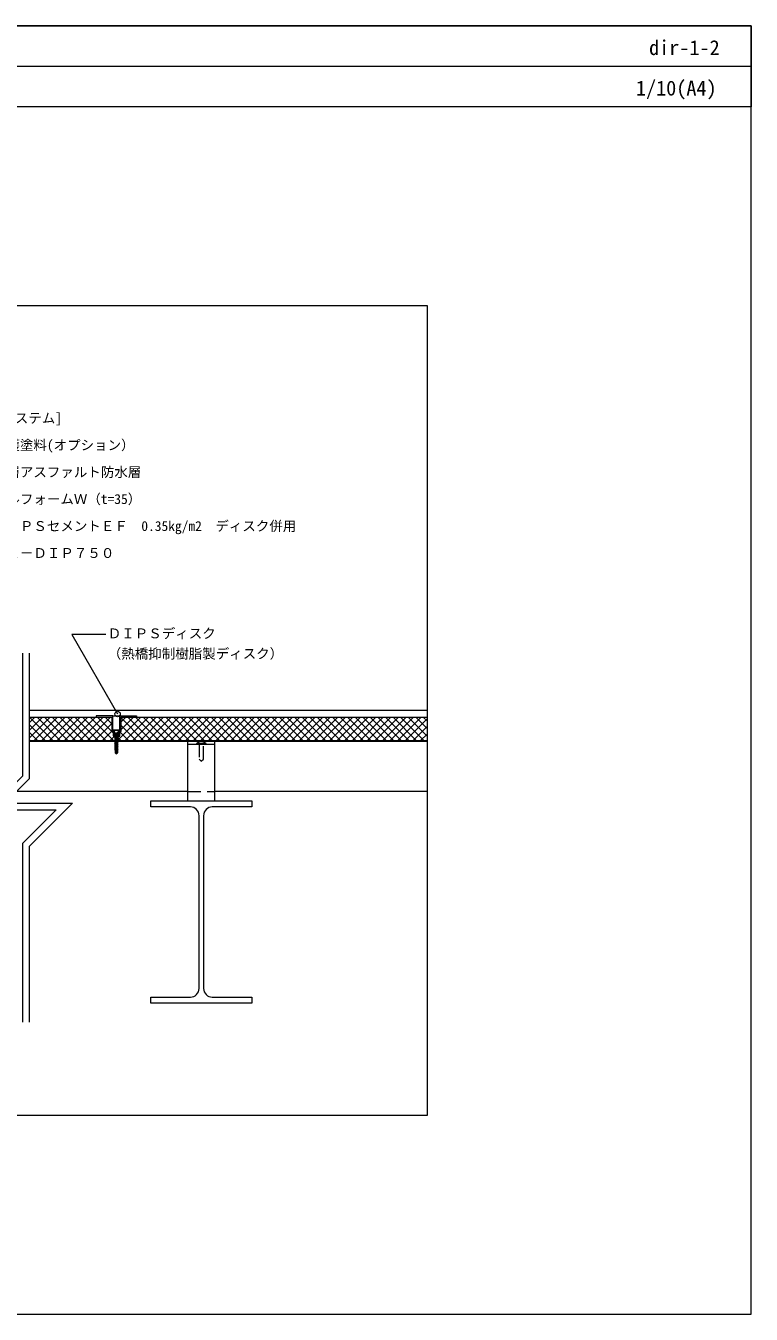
# Model space of a CAD drawing. Units: millimetres, scale not verified. Extents: x -1380 to 1380, y -955 to 955.
# Drawn here: x 305 to 1380, y -955 to 955 of the extents above; entities that cross this region are included whole.
import ezdxf
from ezdxf.enums import TextEntityAlignment as Align

# ---------------------------------------------------------------- set-up
doc = ezdxf.new("R2010")
doc.units = ezdxf.units.MM
doc.header["$LTSCALE"] = 3
doc.linetypes.add('USER2', pattern=[9.525, 6.35, -3.175])
for name, color, linetype, lineweight in [('0-0_0', 7, 'Continuous', 18), ('0-1_HATCH', 9, 'Continuous', 18), ('0-2_BOUSUI', 1, 'Continuous', 18), ('0-3_MOJI', 7, 'Continuous', 18), ('0-5_sunpo', 7, 'Continuous', 18), ('0-6_KANAMONO_SCREW', 4, 'Continuous', 18), ('0-7_dannnetu', 6, 'Continuous', 18), ('0-9_TEKKOTU', 7, 'Continuous', 18), ('0-B_dekki', 3, 'USER2', 18), ('0-D_ZATU', 6, 'Continuous', 18), ('0-E_WAKU', 7, 'Continuous', 18)]:
    doc.layers.add(name, color=color, linetype=linetype, lineweight=lineweight)
doc.styles.add('ＭＳ ゴシック', font='')
doc.styles.get('ＭＳ ゴシック').set_extended_font_data('MS Gothic')

msp = doc.modelspace()

# ---------------------------------------------------------------- linework, layer by layer
at = {"layer": '0-0_0'}
msp.add_line((-1380.125, 894.989), (1379.875, 894.989), dxfattribs=at)
msp.add_lwpolyline([(-900.125, -660.011), (899.875, -660.011), (899.875, 539.989), (-900.125, 539.989)], close=True, dxfattribs=at)
at = {"layer": '0-1_HATCH'}
for p, q in [((309.693, -78.515), (318.197, -70.011)), ((309.693, -89.74), (329.422, -70.011)), ((309.693, -100.965), (340.647, -70.011)), ((345.177, -105.011), (310.177, -70.011)), ((316.872, -105.011), (351.872, -70.011)), ((356.402, -105.011), (321.402, -70.011)), ((328.098, -105.011), (363.098, -70.011)), ((367.628, -105.011), (332.628, -70.011)), ((339.323, -105.011), (374.323, -70.011)), ((378.853, -105.011), (343.853, -70.011)), ((350.548, -105.011), (385.548, -70.011)), ((390.078, -105.011), (355.078, -70.011)), ((361.774, -105.011), (396.774, -70.011)), ((401.304, -105.011), (366.304, -70.011)), ((372.999, -105.011), (407.999, -70.011)), ((412.529, -105.011), (377.529, -70.011)), ((384.224, -105.011), (419.224, -70.011)), ((423.754, -105.011), (388.754, -70.011)), ((395.45, -105.011), (430.45, -70.011)), ((434.979, -105.011), (399.979, -70.011)), ((434.38, -93.186), (411.205, -70.011)), ((432.38, -79.961), (422.43, -70.011)), ((440.351, -105.011), (475.351, -70.011)), ((445.38, -77.531), (452.9, -70.011)), ((445.38, -88.757), (464.126, -70.011)), ((479.881, -105.011), (445.38, -70.51)), ((451.576, -105.011), (486.576, -70.011)), ((491.106, -105.011), (456.106, -70.011)), ((462.802, -105.011), (497.802, -70.011)), ((502.331, -105.011), (467.331, -70.011)), ((474.027, -105.011), (509.027, -70.011)), ((513.557, -105.011), (478.557, -70.011)), ((485.252, -105.011), (520.252, -70.011)), ((524.782, -105.011), (489.782, -70.011)), ((496.478, -105.011), (531.478, -70.011)), ((536.007, -105.011), (501.007, -70.011)), ((507.703, -105.011), (542.703, -70.011)), ((547.233, -105.011), (512.233, -70.011)), ((518.928, -105.011), (553.928, -70.011)), ((558.458, -105.011), (523.458, -70.011)), ((530.154, -105.011), (565.154, -70.011)), ((569.683, -105.011), (534.683, -70.011)), ((541.379, -105.011), (576.379, -70.011)), ((580.909, -105.011), (545.909, -70.011)), ((552.604, -105.011), (587.604, -70.011)), ((592.134, -105.011), (557.134, -70.011)), ((563.83, -105.011), (598.83, -70.011)), ((603.359, -105.011), (568.359, -70.011)), ((575.055, -105.011), (610.055, -70.011)), ((614.585, -105.011), (579.585, -70.011)), ((586.28, -105.011), (621.28, -70.011)), ((625.81, -105.011), (590.81, -70.011)), ((597.505, -105.011), (632.505, -70.011)), ((637.035, -105.011), (602.035, -70.011)), ((608.731, -105.011), (643.731, -70.011)), ((648.261, -105.011), (613.261, -70.011)), ((619.956, -105.011), (654.956, -70.011)), ((659.486, -105.011), (624.486, -70.011)), ((631.181, -105.011), (666.181, -70.011)), ((670.711, -105.011), (635.711, -70.011)), ((642.407, -105.011), (677.407, -70.011)), ((681.937, -105.011), (646.937, -70.011)), ((653.632, -105.011), (688.632, -70.011)), ((693.162, -105.011), (658.162, -70.011)), ((664.857, -105.011), (699.857, -70.011)), ((704.387, -105.011), (669.387, -70.011)), ((676.083, -105.011), (711.083, -70.011)), ((715.612, -105.011), (680.612, -70.011)), ((687.308, -105.011), (722.308, -70.011)), ((726.838, -105.011), (691.838, -70.011)), ((698.533, -105.011), (733.533, -70.011)), ((738.063, -105.011), (703.063, -70.011)), ((709.759, -105.011), (744.759, -70.011)), ((749.288, -105.011), (714.288, -70.011)), ((720.984, -105.011), (755.984, -70.011)), ((760.514, -105.011), (725.514, -70.011)), ((732.209, -105.011), (767.209, -70.011)), ((771.739, -105.011), (736.739, -70.011)), ((743.435, -105.011), (778.435, -70.011)), ((782.964, -105.011), (747.964, -70.011)), ((754.66, -105.011), (789.66, -70.011)), ((794.19, -105.011), (759.19, -70.011)), ((765.885, -105.011), (800.885, -70.011)), ((805.415, -105.011), (770.415, -70.011)), ((777.111, -105.011), (812.111, -70.011)), ((816.64, -105.011), (781.64, -70.011)), ((788.336, -105.011), (823.336, -70.011)), ((827.866, -105.011), (792.866, -70.011)), ((799.561, -105.011), (834.561, -70.011)), ((839.091, -105.011), (804.091, -70.011)), ((810.787, -105.011), (845.787, -70.011)), ((850.316, -105.011), (815.316, -70.011)), ((822.012, -105.011), (857.012, -70.011)), ((861.542, -105.011), (826.542, -70.011)), ((833.237, -105.011), (868.237, -70.011)), ((872.767, -105.011), (837.767, -70.011)), ((844.463, -105.011), (879.463, -70.011)), ((883.992, -105.011), (848.992, -70.011)), ((855.688, -105.011), (890.688, -70.011)), ((895.218, -105.011), (860.218, -70.011)), ((866.913, -105.011), (899.875, -72.049)), ((899.875, -98.443), (871.443, -70.011)), ((899.875, -87.217), (882.668, -70.011)), ((899.875, -75.992), (893.894, -70.011)), ((333.952, -105.011), (309.693, -80.752)), ((322.726, -105.011), (309.693, -91.977)), ((406.675, -105.011), (432.38, -79.306)), ((417.9, -105.011), (432.38, -90.531)), ((457.43, -105.011), (444.405, -91.986)), ((468.655, -105.011), (445.38, -81.735)), ((878.139, -105.011), (899.875, -83.275)), ((889.364, -105.011), (899.875, -94.5)), ((311.501, -105.011), (309.693, -103.203)), ((429.126, -105.011), (435.126, -99.011)), ((440.755, -99.561), (440.205, -99.011)), ((446.205, -105.011), (441.173, -99.979))]:
    msp.add_line(p, q, dxfattribs=at)
at = {"layer": '0-2_BOUSUI'}
msp.add_line((899.875, -60.011), (309.693, -60.011), dxfattribs=at)
at = {"layer": '0-3_MOJI'}
msp.add_lwpolyline([(423.204, 52.544), (372.766, 52.544), (440.752, -65.213)], dxfattribs=at)
msp.add_circle((440.752, -65.213), 4, dxfattribs=at)
at = {"layer": '0-5_sunpo'}
for points in [[(299.693, 24.981), (299.693, -157.307), (249.693, -207.307), (349.693, -207.307), (299.693, -257.307), (299.693, -522.212)], [(309.693, 24.981), (309.693, -161.449), (273.835, -197.307), (373.835, -197.307), (309.693, -261.449), (309.693, -522.212)]]:
    msp.add_lwpolyline(points, dxfattribs=at)
at = {"layer": '0-6_KANAMONO_SCREW'}
for p, q in [((433.88, -88.511), (443.88, -88.511)), ((433.88, -89.011), (433.88, -88.511)), ((433.88, -88.511), (443.88, -88.511)), ((433.88, -89.011), (433.88, -88.511)), ((433.88, -89.011), (436.3, -91.431)), ((433.88, -89.011), (436.3, -91.431)), ((436.03, -93.436), (437.03, -93.977)), ((436.03, -93.436), (437.03, -93.977)), ((436.03, -95.186), (437.03, -95.727)), ((436.03, -95.186), (437.03, -95.727)), ((436.88, -92.561), (436.818, -92.33)), ((436.88, -92.561), (436.818, -92.33)), ((436.88, -92.561), (437.03, -92.561)), ((436.88, -92.561), (437.03, -92.561)), ((437.03, -93.436), (440.73, -92.561)), ((437.03, -93.436), (437.03, -92.561)), ((437.03, -93.436), (440.73, -92.561)), ((437.03, -93.436), (437.03, -92.561)), ((437.03, -93.977), (437.03, -95.186)), ((437.03, -93.977), (437.03, -95.186)), ((437.03, -95.186), (440.73, -94.311)), ((437.03, -95.186), (440.73, -94.311)), ((441.73, -92.561), (440.73, -92.561)), ((441.73, -92.561), (440.73, -92.561)), ((440.73, -93.311), (440.73, -94.311)), ((440.73, -93.311), (440.73, -94.311)), ((441.73, -94.311), (440.73, -94.311)), ((441.73, -94.311), (440.73, -94.311)), ((440.73, -95.061), (440.73, -96.061)), ((440.73, -95.061), (440.73, -96.061)), ((440.88, -92.561), (440.942, -92.33)), ((440.88, -92.561), (440.942, -92.33)), ((443.88, -89.011), (443.88, -88.511)), ((443.88, -89.011), (443.88, -88.511)), ((436.03, -96.936), (437.03, -97.477)), ((436.03, -96.936), (437.03, -97.477)), ((436.03, -98.686), (437.03, -99.227)), ((436.03, -98.686), (437.03, -99.227)), ((436.03, -100.436), (437.03, -100.977)), ((436.03, -100.436), (437.03, -100.977)), ((436.03, -102.186), (437.03, -102.727)), ((436.03, -102.186), (437.03, -102.727)), ((436.03, -103.936), (437.03, -104.477)), ((436.03, -103.936), (437.03, -104.477)), ((436.03, -105.686), (437.03, -106.227)), ((436.03, -105.686), (437.03, -106.227)), ((436.03, -107.436), (437.03, -107.977)), ((436.03, -107.436), (437.03, -107.977)), ((436.03, -109.186), (437.03, -109.186)), ((436.03, -109.186), (437.03, -109.727)), ((436.03, -109.186), (437.03, -109.186)), ((436.03, -109.186), (437.03, -109.727)), ((436.03, -110.936), (437.03, -110.936)), ((436.03, -110.936), (437.03, -111.477)), ((436.03, -110.936), (437.03, -110.936)), ((436.03, -110.936), (437.03, -111.477)), ((436.03, -112.686), (437.03, -112.686)), ((436.03, -112.686), (437.03, -112.686)), ((436.03, -114.436), (437.03, -114.436)), ((436.03, -114.436), (437.03, -114.977)), ((436.03, -114.436), (437.03, -114.436)), ((436.03, -114.436), (437.03, -114.977)), ((437.03, -95.727), (437.03, -96.936)), ((437.03, -95.727), (437.03, -96.936)), ((437.03, -96.936), (440.73, -96.061)), ((437.03, -96.936), (440.73, -96.061)), ((437.03, -97.477), (440.73, -96.811)), ((437.03, -97.477), (440.73, -96.811)), ((437.03, -97.477), (437.03, -98.686)), ((437.03, -97.477), (437.03, -98.686)), ((437.03, -98.686), (440.73, -97.811)), ((437.03, -98.686), (440.73, -97.811)), ((437.03, -99.227), (437.03, -100.436)), ((437.03, -99.227), (437.03, -100.436)), ((437.03, -100.436), (440.73, -99.561)), ((437.03, -100.436), (440.73, -99.561)), ((437.03, -100.977), (437.03, -102.186)), ((437.03, -100.977), (437.03, -102.186)), ((437.03, -102.186), (440.73, -101.311)), ((437.03, -102.186), (440.73, -101.311)), ((437.03, -102.727), (437.03, -103.936)), ((437.03, -102.727), (437.03, -103.936)), ((437.03, -103.936), (440.73, -103.061)), ((437.03, -103.936), (440.73, -103.061)), ((437.03, -104.477), (437.03, -105.686)), ((437.03, -104.477), (437.03, -105.686)), ((437.03, -105.686), (440.73, -104.811)), ((437.03, -105.686), (440.73, -104.811)), ((437.03, -106.227), (437.03, -107.436)), ((437.03, -106.227), (437.03, -107.436)), ((437.03, -107.436), (440.73, -106.561)), ((437.03, -107.436), (440.73, -106.561)), ((437.03, -107.977), (437.03, -109.186)), ((437.03, -107.977), (437.03, -109.186)), ((437.03, -109.186), (441.73, -108.311)), ((437.03, -109.186), (440.73, -108.311)), ((437.03, -109.186), (441.73, -108.311)), ((437.03, -109.186), (440.73, -108.311)), ((437.03, -109.727), (440.73, -109.061)), ((437.03, -109.727), (440.73, -109.061)), ((437.03, -109.727), (437.03, -110.936)), ((437.03, -109.727), (437.03, -110.936)), ((437.03, -110.936), (441.73, -110.061)), ((437.03, -110.936), (440.73, -110.061)), ((437.03, -110.936), (441.73, -110.061)), ((437.03, -110.936), (440.73, -110.061)), ((437.03, -111.477), (440.73, -110.811)), ((437.03, -111.477), (440.73, -110.811)), ((437.03, -111.477), (437.03, -112.686)), ((437.03, -111.477), (437.03, -112.686)), ((437.03, -112.686), (441.73, -111.811)), ((437.03, -112.686), (440.73, -111.811)), ((437.03, -112.686), (441.73, -111.811)), ((437.03, -112.686), (440.73, -111.811)), ((437.03, -113.227), (437.03, -114.436)), ((437.03, -113.227), (437.03, -114.436)), ((437.03, -114.436), (441.73, -113.561)), ((437.03, -114.436), (440.73, -113.561)), ((437.03, -114.436), (441.73, -113.561)), ((437.03, -114.436), (440.73, -113.561)), ((437.03, -114.977), (440.73, -114.311)), ((437.03, -114.977), (440.73, -114.311)), ((440.73, -96.811), (441.73, -96.061)), ((441.73, -96.061), (440.73, -96.061)), ((440.73, -96.811), (441.73, -96.061)), ((441.73, -96.061), (440.73, -96.061)), ((440.73, -96.811), (440.73, -97.811)), ((440.73, -96.811), (440.73, -97.811)), ((441.73, -97.811), (440.73, -97.811)), ((441.73, -97.811), (440.73, -97.811)), ((440.73, -98.561), (440.73, -99.561)), ((440.73, -98.561), (440.73, -99.561)), ((441.73, -99.561), (440.73, -99.561)), ((441.73, -99.561), (440.73, -99.561)), ((440.73, -100.311), (440.73, -101.311)), ((440.73, -100.311), (440.73, -101.311)), ((441.73, -101.311), (440.73, -101.311)), ((441.73, -101.311), (440.73, -101.311)), ((440.73, -102.061), (440.73, -103.061)), ((440.73, -102.061), (440.73, -103.061)), ((441.73, -103.061), (440.73, -103.061)), ((441.73, -103.061), (440.73, -103.061)), ((440.73, -103.811), (440.73, -104.811)), ((440.73, -103.811), (440.73, -104.811)), ((441.73, -104.811), (440.73, -104.811)), ((441.73, -104.811), (440.73, -104.811)), ((440.73, -105.561), (440.73, -106.561)), ((440.73, -105.561), (440.73, -106.561)), ((441.73, -106.561), (440.73, -106.561)), ((441.73, -106.561), (440.73, -106.561)), ((440.73, -107.311), (440.73, -108.311)), ((440.73, -107.311), (440.73, -108.311)), ((441.73, -108.311), (440.73, -108.311)), ((440.73, -109.061), (441.73, -108.311)), ((441.73, -108.311), (440.73, -108.311)), ((440.73, -109.061), (441.73, -108.311)), ((440.73, -109.061), (440.73, -110.061)), ((440.73, -109.061), (440.73, -110.061)), ((441.73, -110.061), (440.73, -110.061)), ((440.73, -110.811), (441.73, -110.061)), ((441.73, -110.061), (440.73, -110.061)), ((440.73, -110.811), (441.73, -110.061)), ((440.73, -110.811), (440.73, -111.811)), ((440.73, -110.811), (440.73, -111.811)), ((441.73, -111.811), (440.73, -111.811)), ((440.73, -112.561), (441.73, -111.811)), ((441.73, -111.811), (440.73, -111.811)), ((440.73, -112.561), (441.73, -111.811)), ((441.73, -113.561), (440.73, -113.561)), ((440.73, -114.311), (441.73, -113.561)), ((441.73, -113.561), (440.73, -113.561)), ((440.73, -114.311), (441.73, -113.561)), ((440.73, -114.311), (440.73, -115.311)), ((440.73, -114.311), (440.73, -115.311)), ((436.03, -116.186), (437.03, -116.186)), ((436.03, -116.186), (437.03, -116.727)), ((436.03, -116.186), (437.03, -116.186)), ((436.03, -116.186), (437.03, -116.727)), ((436.03, -117.936), (437.03, -117.936)), ((436.03, -117.936), (437.03, -118.477)), ((436.03, -117.936), (437.03, -117.936)), ((436.03, -117.936), (437.03, -118.477)), ((436.648, -119.511), (437.448, -119.943)), ((436.648, -119.511), (437.448, -119.943)), ((437.03, -114.977), (437.03, -116.186)), ((437.03, -114.977), (437.03, -116.186)), ((437.03, -116.186), (441.73, -115.311)), ((437.03, -116.186), (440.73, -115.311)), ((437.03, -116.186), (441.73, -115.311)), ((437.03, -116.186), (440.73, -115.311)), ((437.03, -116.727), (440.73, -116.061)), ((437.03, -116.727), (440.73, -116.061)), ((437.03, -116.727), (437.03, -117.936)), ((437.03, -116.727), (437.03, -117.936)), ((437.03, -117.936), (441.73, -117.061)), ((437.03, -117.936), (440.73, -117.061)), ((437.03, -117.936), (441.73, -117.061)), ((437.03, -117.936), (440.73, -117.061)), ((437.03, -118.477), (440.73, -117.811)), ((437.03, -118.477), (440.73, -117.811)), ((437.03, -118.477), (437.448, -119.511)), ((437.03, -118.477), (437.448, -119.511)), ((437.13, -119.943), (437.13, -122.885)), ((437.13, -119.943), (440.63, -119.943)), ((437.13, -119.943), (437.13, -122.885)), ((437.13, -119.943), (440.63, -119.943)), ((438.88, -124.111), (437.13, -122.885)), ((438.88, -124.111), (437.13, -122.885)), ((437.448, -119.511), (441.208, -118.811)), ((437.448, -119.511), (441.208, -118.811)), ((437.448, -119.943), (440.408, -119.411)), ((437.448, -119.943), (440.408, -119.411)), ((438.88, -124.111), (438.139, -122.107)), ((438.88, -124.111), (438.139, -122.107)), ((438.88, -124.111), (440.63, -122.885)), ((438.88, -124.111), (440.63, -122.885)), ((440.73, -117.811), (440.408, -118.811)), ((440.73, -117.811), (440.408, -118.811)), ((440.408, -119.411), (440.408, -119.943)), ((440.408, -119.411), (440.408, -119.943)), ((441.73, -115.311), (440.73, -115.311)), ((440.73, -116.061), (441.73, -115.311)), ((441.73, -115.311), (440.73, -115.311)), ((440.73, -116.061), (441.73, -115.311)), ((440.73, -116.061), (440.73, -117.061)), ((440.73, -116.061), (440.73, -117.061)), ((441.73, -117.061), (440.73, -117.061)), ((440.73, -117.811), (441.73, -117.061)), ((441.73, -117.061), (440.73, -117.061)), ((440.73, -117.811), (441.73, -117.061))]:
    msp.add_line(p, q, dxfattribs=at)
for points in [[(433.88, -89.011), (443.88, -89.011), (441.46, -91.431)], [(433.88, -89.011), (443.88, -89.011), (441.46, -91.431)], [(436.03, -93.436), (437.03, -93.436), (441.73, -92.561)], [(436.03, -93.436), (437.03, -93.436), (441.73, -92.561)], [(436.03, -95.186), (437.03, -95.186), (441.73, -94.311)], [(436.03, -95.186), (437.03, -95.186), (441.73, -94.311)], [(437.03, -93.977), (440.73, -93.311), (441.73, -92.561)], [(437.03, -93.977), (440.73, -93.311), (441.73, -92.561)], [(437.03, -95.727), (440.73, -95.061), (441.73, -94.311)], [(437.03, -95.727), (440.73, -95.061), (441.73, -94.311)], [(436.03, -96.936), (437.03, -96.936), (441.73, -96.061)], [(436.03, -96.936), (437.03, -96.936), (441.73, -96.061)], [(436.03, -98.686), (437.03, -98.686), (441.73, -97.811)], [(436.03, -98.686), (437.03, -98.686), (441.73, -97.811)], [(436.03, -100.436), (437.03, -100.436), (441.73, -99.561)], [(436.03, -100.436), (437.03, -100.436), (441.73, -99.561)], [(436.03, -102.186), (437.03, -102.186), (441.73, -101.311)], [(436.03, -102.186), (437.03, -102.186), (441.73, -101.311)], [(436.03, -103.936), (437.03, -103.936), (441.73, -103.061)], [(436.03, -103.936), (437.03, -103.936), (441.73, -103.061)], [(436.03, -105.686), (437.03, -105.686), (441.73, -104.811)], [(436.03, -105.686), (437.03, -105.686), (441.73, -104.811)], [(436.03, -107.436), (437.03, -107.436), (441.73, -106.561)], [(436.03, -107.436), (437.03, -107.436), (441.73, -106.561)], [(436.03, -112.686), (437.03, -113.227), (440.73, -112.561), (440.73, -113.561)], [(436.03, -112.686), (437.03, -113.227), (440.73, -112.561), (440.73, -113.561)], [(437.03, -99.227), (440.73, -98.561), (441.73, -97.811)], [(437.03, -99.227), (440.73, -98.561), (441.73, -97.811)], [(437.03, -100.977), (440.73, -100.311), (441.73, -99.561)], [(437.03, -100.977), (440.73, -100.311), (441.73, -99.561)], [(437.03, -102.727), (440.73, -102.061), (441.73, -101.311)], [(437.03, -102.727), (440.73, -102.061), (441.73, -101.311)], [(437.03, -104.477), (440.73, -103.811), (441.73, -103.061)], [(437.03, -104.477), (440.73, -103.811), (441.73, -103.061)], [(437.03, -106.227), (440.73, -105.561), (441.73, -104.811)], [(437.03, -106.227), (440.73, -105.561), (441.73, -104.811)], [(437.03, -107.977), (440.73, -107.311), (441.73, -106.561)], [(437.03, -107.977), (440.73, -107.311), (441.73, -106.561)], [(436.648, -119.511), (437.448, -119.511), (440.408, -118.811)], [(436.648, -119.511), (437.448, -119.511), (440.408, -118.811)], [(438.88, -124.111), (440.63, -119.943), (440.63, -122.885)], [(438.88, -124.111), (440.63, -119.943), (440.63, -122.885)], [(440.408, -119.411), (441.208, -118.811), (440.408, -118.811)], [(440.408, -119.411), (441.208, -118.811), (440.408, -118.811)]]:
    msp.add_lwpolyline(points, dxfattribs=at)
for centre, radius, start, end in [((434.886, -92.845), 2, 14.93142, 45), ((434.886, -92.845), 2, 14.93142, 45), ((442.874, -92.845), 2, 135, 165.06858), ((442.874, -92.845), 2, 135, 165.06858), ((438.88, -124.111), 2.136, 110.30447, 145), ((438.88, -124.111), 2.136, 110.30447, 145), ((442.948, -125.128), 5.679, 114.08593, 147.8643), ((442.948, -125.128), 5.679, 114.08593, 147.8643)]:
    msp.add_arc(centre, radius, start, end, dxfattribs=at)
at = {"layer": '0-7_dannnetu'}
for p, q in [((309.693, -70.011), (432.38, -70.011)), ((309.693, -70.011), (432.38, -70.011)), ((445.38, -70.011), (899.875, -70.011)), ((445.38, -70.011), (899.875, -70.011)), ((309.693, -105.011), (899.875, -105.011))]:
    msp.add_line(p, q, dxfattribs=at)
at = {"layer": '0-9_TEKKOTU'}
for p, q in [((561.625, -472.011), (561.625, -216.011)), ((568.125, -216.011), (568.125, -472.011))]:
    msp.add_line(p, q, dxfattribs=at)
for points in [[(548.625, -203.011), (489.875, -203.011), (489.875, -194.011), (639.875, -194.011), (639.875, -203.011), (581.125, -203.011)], [(581.125, -485.011), (639.875, -485.011), (639.875, -494.011), (489.875, -494.011), (489.875, -485.011), (548.625, -485.011)]]:
    msp.add_lwpolyline(points, dxfattribs=at)
for centre, start, end in [((548.625, -216.011), 0, 90), ((581.125, -216.011), 90, 180), ((548.625, -472.011), 270, 0), ((581.125, -472.011), 180, 270)]:
    msp.add_arc(centre, 13, start, end, dxfattribs=at)
at = {"layer": '0-B_dekki', "linetype": 'Continuous'}
for p, q in [((899.875, -105.011), (309.693, -105.011)), ((899.875, -106.011), (309.693, -106.011)), ((544.875, -194.011), (544.875, -106.011)), ((544.875, -110.011), (584.875, -110.011)), ((584.875, -194.011), (584.875, -106.011)), ((544.875, -180.011), (291.131, -180.011)), ((899.875, -180.011), (584.875, -180.011))]:
    msp.add_line(p, q, dxfattribs=at)
at = {"layer": '0-B_dekki'}
msp.add_line((544.875, -180.011), (584.875, -180.011), dxfattribs=at)
msp.add_lwpolyline([(557.875, -110.011), (571.875, -110.011), (571.875, -109.011), (557.875, -109.011)], close=True, dxfattribs=at)
msp.add_lwpolyline([(561.875, -110.011), (561.875, -132.011), (564.875, -135.011), (567.875, -132.011), (567.875, -110.011)], dxfattribs=at)
for centre, radius, start, end in [((560.809, -109.082), 1.935, 125.7312, 177.88555), ((563.127, -111.663), 5.397, 103.41361, 129.70709), ((564.946, -117.928), 11.918, 90.34476, 104.93646), ((564.803, -117.928), 11.918, 75.06354, 89.65524), ((566.623, -111.663), 5.397, 50.29291, 76.58639), ((568.941, -109.082), 1.935, 2.11445, 54.2688)]:
    msp.add_arc(centre, radius, start, end, dxfattribs=at)
at = {"layer": '0-D_ZATU'}
for p, q in [((433.88, -68.011), (443.88, -68.011)), ((433.88, -68.011), (443.88, -68.011)), ((435.88, -99.011), (441.88, -99.011))]:
    msp.add_line(p, q, dxfattribs=at)
for points in [[(435.88, -91.011), (433.88, -91.011), (433.88, -68.011), (408.88, -68.011), (408.88, -70.011), (432.38, -70.011), (432.38, -91.011), (434.38, -93.011), (434.38, -97.011), (434.88, -99.011), (435.88, -99.011)], [(435.88, -91.011), (433.88, -91.011), (433.88, -68.011), (408.88, -68.011), (408.88, -70.011), (432.38, -70.011), (432.38, -91.011), (434.38, -93.011), (434.38, -97.011), (434.88, -99.011), (435.88, -99.011)], [(441.88, -91.011), (443.88, -91.011), (443.88, -68.011), (468.88, -68.011), (468.88, -70.011), (445.38, -70.011), (445.38, -91.011), (443.38, -93.011), (443.38, -97.011), (442.88, -99.011), (441.88, -99.011)], [(441.88, -91.011), (443.88, -91.011), (443.88, -68.011), (468.88, -68.011), (468.88, -70.011), (445.38, -70.011), (445.38, -91.011), (443.38, -93.011), (443.38, -97.011), (442.88, -99.011), (441.88, -99.011)]]:
    msp.add_lwpolyline(points, close=True, dxfattribs=at)
at = {"layer": '0-E_WAKU'}
for points in [[(1379.875, 834.989), (-1380.125, 834.989), (-1380.125, 954.989), (1379.875, 954.989)], [(-1380.125, -955.011), (1379.875, -955.011), (1379.875, 954.989), (-1380.125, 954.989)]]:
    msp.add_lwpolyline(points, close=True, dxfattribs=at)

# ---------------------------------------------------------------- texts
at = {"layer": '0-3_MOJI', "style": 'ＭＳ ゴシック'}
for s, p in [('[ＩＲシステム]', (218.404, 361.659)), ('保護塗料(オプション）', (255.98, 321.659)), ('積層アスファルト防水層', (255.98, 281.659)), ('ギルフォームＷ（t=35）', (255.98, 241.659)), ('ＤＩＰＳセメントＥＦ\u30000.35kg/m2\u3000ディスク併用', (255.98, 201.659)), ('ＩＲ－ＤＩＰ７５０', (255.98, 161.659)), ('ＤＩＰＳディスク', (426.204, 42.544)), ('（熱橋抑制樹脂製ディスク）', (426.204, 12.544))]:
    msp.add_text(s, height=14.66, dxfattribs=at).set_placement(p, align=Align.BOTTOM_LEFT)
at = {"layer": '0-E_WAKU', "style": 'ＭＳ ゴシック'}
for s, p in [('dir-1-2', (1228.428, 904.989)), ('1/10(A4)', (1208.936, 844.989))]:
    msp.add_text(s, height=21.99, dxfattribs=at).set_placement(p, align=Align.BOTTOM_LEFT)

doc.saveas('drawing.dxf')
